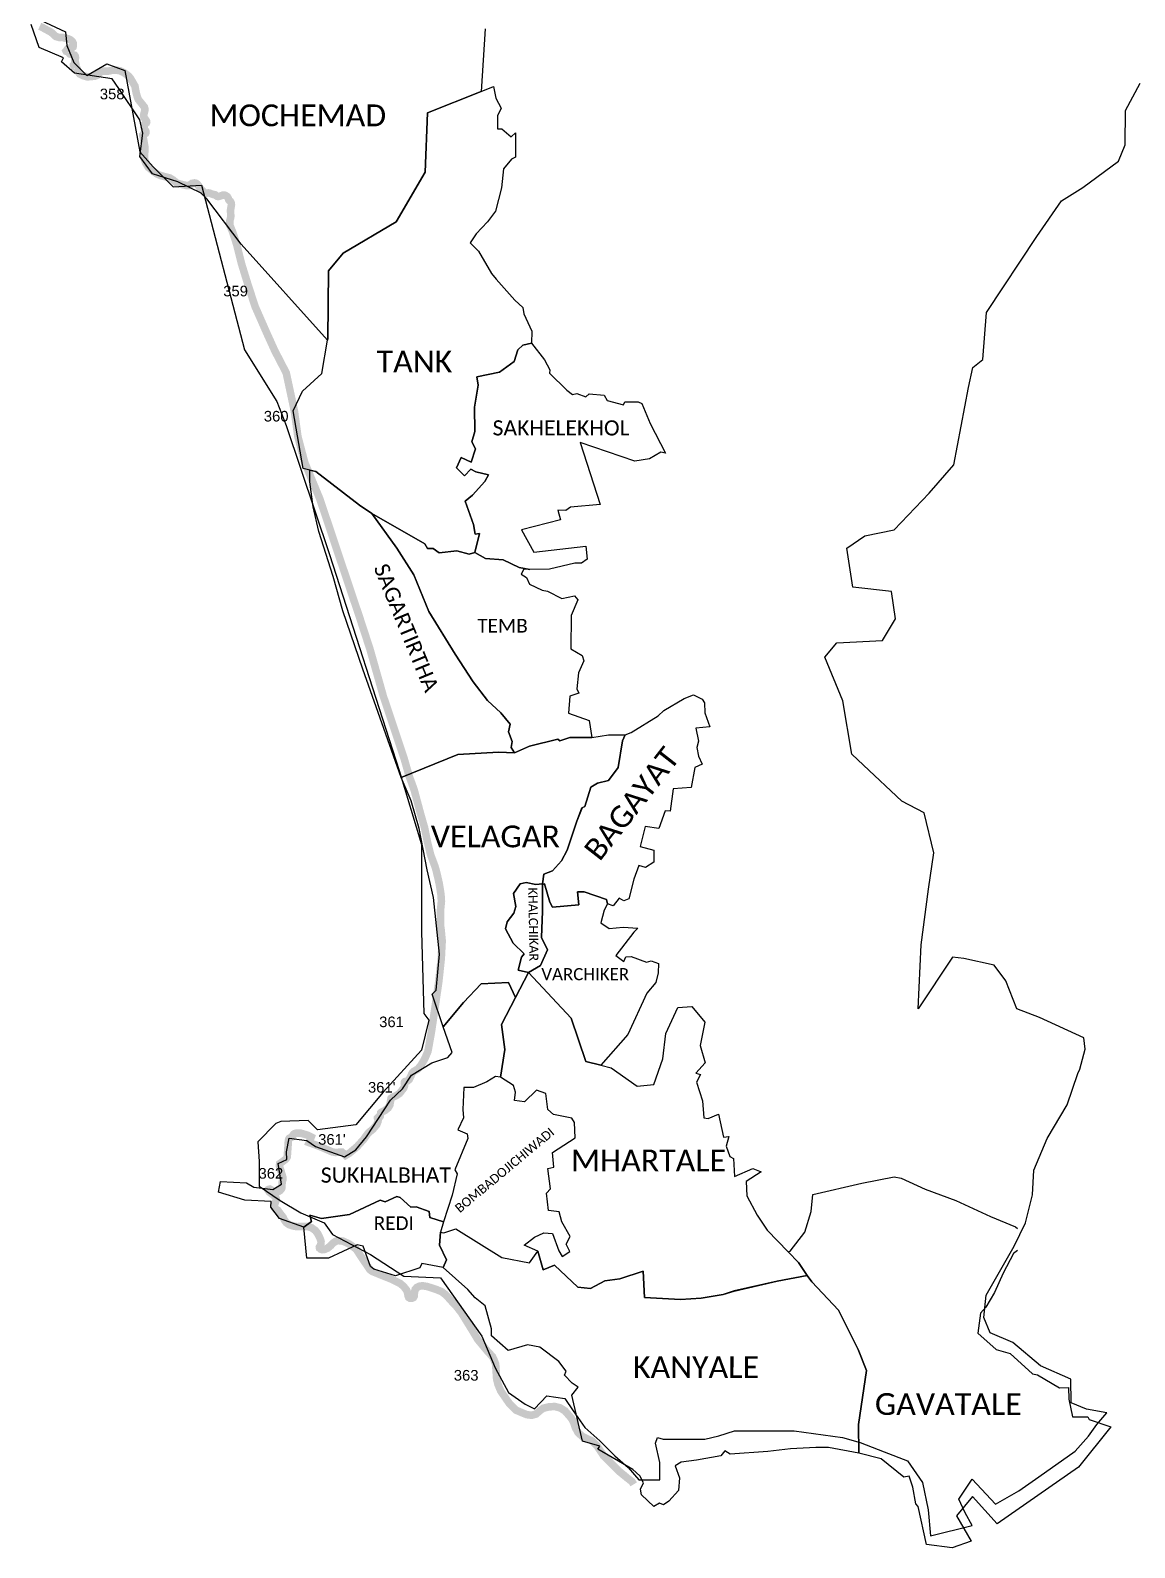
# Model space of a CAD drawing. Header units: metres. Extents: x 0 to 561379, y 0 to 4092696.
# Drawn here: x 354129 to 361423, y 1738813 to 1748829 of the extents above; entities that cross this region are included whole.
import ezdxf

# ---------------------------------------------------------------- set-up
doc = ezdxf.new("R2010")
doc.units = ezdxf.units.M
for name, color, linetype in [('COASTLINE', 5, 'Continuous'), ('NATURALLY PROTECTED', 3, 'Continuous'), ('TALUKA BOUNDRY', 150, 'Continuous'), ('VILLAGE BOUNDRY', 32, 'Continuous'), ('VILLAGE NAME', 1, 'Continuous')]:
    doc.layers.add(name, color=color, linetype=linetype)
doc.styles.get("Standard").update_dxf_attribs({"font": 'arial.ttf'})

msp = doc.modelspace()

# ---------------------------------------------------------------- linework, layer by layer
at = {"color": 3}
msp.add_lwpolyline([(360648, 1740774), (360622, 1740755), (360554, 1740625), (360497, 1740498), (360440, 1740400), (360405, 1740361), (360388, 1740229), (360508, 1740122), (360600, 1740094), (360748, 1739961), (360781, 1739955), (360926, 1739869), (360985, 1739871), (360988, 1739794), (361013, 1739676), (361114, 1739677), (361122, 1739659), (361265, 1739610), (361052, 1739345), (360515, 1738970), (360352, 1739150), (360247, 1739023), (360342, 1738856), (360217, 1738813), (360047, 1738835), (359993, 1739084), (359978, 1739102), (359958, 1739212), (359933, 1739286), (359899, 1739279), (359748, 1739399), (359601, 1739436), (359599, 1739625), (359651, 1739983), (359597, 1740122), (359467, 1740381), (359291, 1740568), (359260, 1740609), (359202, 1740695), (359135, 1740766), (359148, 1740771), (359244, 1740896), (359286, 1741032), (359297, 1741144), (359621, 1741219), (359835, 1741261), (359880, 1741253), (360039, 1741180), (360242, 1741105), (360471, 1741000), (360635, 1740932), (360650, 1740920)], dxfattribs=at)
at = {"layer": 'COASTLINE', "const_width": 50, "flags": 128}
msp.add_lwpolyline([(354191, 1748856), (354209, 1748848), (354234, 1748834), (354262, 1748819), (354273, 1748811), (354280, 1748805), (354288, 1748796), (354298, 1748788), (354320, 1748782), (354326, 1748782), (354332, 1748783), (354350, 1748781), (354380, 1748773), (354393, 1748767), (354402, 1748759), (354408, 1748753), (354412, 1748744), (354412, 1748736), (354413, 1748727), (354411, 1748719), (354407, 1748716), (354403, 1748716), (354397, 1748716), (354394, 1748715), (354391, 1748713), (354388, 1748710), (354386, 1748707), (354383, 1748706), (354379, 1748706), (354375, 1748707), (354374, 1748706), (354373, 1748705), (354372, 1748703), (354372, 1748699), (354371, 1748697), (354368, 1748695), (354366, 1748694), (354366, 1748694), (354365, 1748693), (354366, 1748691), (354369, 1748690), (354376, 1748688), (354380, 1748687), (354383, 1748683), (354387, 1748676), (354390, 1748673), (354398, 1748671), (354414, 1748667), (354421, 1748665), (354425, 1748660), (354427, 1748651), (354426, 1748639), (354423, 1748630), (354422, 1748626), (354423, 1748621), (354427, 1748615), (354428, 1748613), (354429, 1748608), (354429, 1748604), (354426, 1748601), (354423, 1748601), (354418, 1748601), (354416, 1748602), (354414, 1748600), (354414, 1748598), (354415, 1748596), (354422, 1748588), (354429, 1748584), (354436, 1748579), (354439, 1748575), (354440, 1748571), (354443, 1748560), (354447, 1748552), (354455, 1748541), (354477, 1748530), (354505, 1748522), (354528, 1748524), (354539, 1748525), (354554, 1748526), (354569, 1748532), (354577, 1748538), (354585, 1748549), (354595, 1748556), (354611, 1748559), (354623, 1748559), (354640, 1748559), (354659, 1748563), (354674, 1748567), (354691, 1748567), (354722, 1748562), (354747, 1748550), (354765, 1748537), (354780, 1748525), (354791, 1748511), (354810, 1748478), (354820, 1748461), (354823, 1748442), (354828, 1748417), (354835, 1748391), (354842, 1748373), (354851, 1748362), (354866, 1748343), (354882, 1748323), (354885, 1748313), (354885, 1748301), (354881, 1748284), (354877, 1748269), (354879, 1748256), (354890, 1748239), (354896, 1748230), (354897, 1748223), (354895, 1748218), (354889, 1748214), (354882, 1748207), (354881, 1748200), (354880, 1748189), (354883, 1748178), (354886, 1748171), (354891, 1748165), (354893, 1748160), (354893, 1748154), (354891, 1748150), (354884, 1748148), (354876, 1748144), (354872, 1748139), (354872, 1748133), (354874, 1748125), (354880, 1748092), (354886, 1748056), (354884, 1748016), (354882, 1747980), (354891, 1747953), (354908, 1747925), (354936, 1747903), (354965, 1747881), (354991, 1747870), (355049, 1747855), (355071, 1747842), (355093, 1747823), (355115, 1747815), (355159, 1747805), (355174, 1747805), (355184, 1747810), (355197, 1747819), (355204, 1747820), (355213, 1747822), (355223, 1747820), (355231, 1747814), (355241, 1747803), (355248, 1747788), (355261, 1747776), (355272, 1747765), (355278, 1747759), (355283, 1747756), (355291, 1747754), (355304, 1747756), (355314, 1747754), (355335, 1747746), (355343, 1747745), (355348, 1747744), (355354, 1747741), (355359, 1747736), (355364, 1747733), (355370, 1747732), (355379, 1747734), (355388, 1747737), (355397, 1747740), (355402, 1747742), (355409, 1747742), (355418, 1747739), (355430, 1747731), (355436, 1747721), (355440, 1747709), (355444, 1747704), (355450, 1747700), (355453, 1747695), (355456, 1747688), (355457, 1747677), (355454, 1747660), (355451, 1747642), (355453, 1747601), (355451, 1747589), (355446, 1747570), (355448, 1747539), (355464, 1747501), (355493, 1747412), (355523, 1747291), (355564, 1747158), (355613, 1747007), (355689, 1746834), (355743, 1746715), (355819, 1746568), (355873, 1746316), (355896, 1746148), (355941, 1745977), (356041, 1745736), (356154, 1745399), (356301, 1744962), (356371, 1744748), (356426, 1744555), (356460, 1744434), (356525, 1744241), (356597, 1744025), (356630, 1743909), (356663, 1743819), (356705, 1743662), (356733, 1743565), (356750, 1743479), (356773, 1743386), (356798, 1743320), (356808, 1743289), (356823, 1743226), (356830, 1743194), (356841, 1743126), (356844, 1743081), (356838, 1743021), (356838, 1742970), (356839, 1742915), (356849, 1742819), (356843, 1742702), (356827, 1742552), (356779, 1742223), (356755, 1742089), (356733, 1742038), (356708, 1741996), (356688, 1741972), (356661, 1741957), (356651, 1741946), (356641, 1741923), (356631, 1741903), (356620, 1741894), (356613, 1741892), (356604, 1741890), (356600, 1741886), (356599, 1741880), (356600, 1741875), (356601, 1741867), (356600, 1741859), (356595, 1741847), (356568, 1741812), (356546, 1741797), (356522, 1741787), (356512, 1741780), (356508, 1741760), (356503, 1741734), (356492, 1741716), (356471, 1741699), (356446, 1741687), (356443, 1741684), (356442, 1741678), (356441, 1741669), (356440, 1741661), (356437, 1741657), (356431, 1741654), (356424, 1741652), (356422, 1741650), (356422, 1741646), (356424, 1741640), (356426, 1741633), (356425, 1741629), (356424, 1741623), (356416, 1741604), (356391, 1741575), (356364, 1741553), (356350, 1741536), (356332, 1741510), (356288, 1741461), (356236, 1741417), (356211, 1741402), (356187, 1741425), (356180, 1741425), (356163, 1741423), (356143, 1741422), (356122, 1741426), (356053, 1741456), (356033, 1741464), (355970, 1741487), (355984, 1741524), (355964, 1741534), (355954, 1741538), (355911, 1741550), (355890, 1741550), (355879, 1741548), (355873, 1741546), (355868, 1741542), (355864, 1741536), (355862, 1741530), (355858, 1741525), (355852, 1741522), (355845, 1741518), (355839, 1741515), (355836, 1741511), (355833, 1741498), (355831, 1741464), (355829, 1741439), (355827, 1741409), (355825, 1741391), (355816, 1741378), (355801, 1741366), (355787, 1741356), (355776, 1741348), (355774, 1741334), (355778, 1741318), (355783, 1741303), (355792, 1741274), (355797, 1741256), (355797, 1741244), (355793, 1741229), (355791, 1741212), (355791, 1741194), (355788, 1741182), (355778, 1741170), (355766, 1741163), (355753, 1741159), (355742, 1741163), (355720, 1741175), (355711, 1741180), (355706, 1741179), (355702, 1741177), (355701, 1741170), (355708, 1741160), (355730, 1741143), (355746, 1741131), (355752, 1741119), (355752, 1741107), (355744, 1741081), (355740, 1741068), (355742, 1741057), (355750, 1741049), (355765, 1741039), (355770, 1741031), (355779, 1741019), (355784, 1741012), (355797, 1740996), (355805, 1740979), (355819, 1740959), (355838, 1740945), (355866, 1740936), (355892, 1740932), (355930, 1740934), (355959, 1740933), (355986, 1740925), (356011, 1740907), (356028, 1740885), (356041, 1740858), (356047, 1740843), (356049, 1740832), (356048, 1740818), (356043, 1740806), (356038, 1740797), (356039, 1740790), (356047, 1740783), (356057, 1740780), (356074, 1740782), (356093, 1740791), (356113, 1740807), (356130, 1740825), (356147, 1740836), (356163, 1740840), (356195, 1740836), (356235, 1740818), (356281, 1740784), (356320, 1740724), (356351, 1740679), (356371, 1740649), (356386, 1740637), (356522, 1740582), (356573, 1740556), (356595, 1740537), (356614, 1740513), (356619, 1740500), (356625, 1740472), (356628, 1740465), (356638, 1740459), (356648, 1740459), (356659, 1740464), (356664, 1740473), (356666, 1740497), (356671, 1740519), (356682, 1740531), (356699, 1740539), (356719, 1740542), (356750, 1740537), (356814, 1740516), (356847, 1740502), (356875, 1740480), (356913, 1740438), (356944, 1740405), (356976, 1740364), (357013, 1740304), (357050, 1740244), (357084, 1740187), (357115, 1740150), (357149, 1740109), (357182, 1740073), (357193, 1740049), (357202, 1740025), (357206, 1739968), (357209, 1739925), (357218, 1739890), (357236, 1739847), (357291, 1739767), (357336, 1739721), (357381, 1739702), (357408, 1739691), (357440, 1739687), (357469, 1739695), (357494, 1739717), (357516, 1739733), (357551, 1739742), (357592, 1739745), (357628, 1739736), (357660, 1739716), (357702, 1739668), (357716, 1739643), (357729, 1739605), (357746, 1739574), (357772, 1739549), (357811, 1739530), (357839, 1739518), (357873, 1739484), (357916, 1739418), (358017, 1739318), (358073, 1739272), (358103, 1739249), (358114, 1739231)], dxfattribs=at)
at = {"layer": 'NATURALLY PROTECTED', "const_width": 50, "flags": 128}
for points in [[(354345, 1748781), (354380, 1748773), (354393, 1748767), (354403, 1748759), (354408, 1748753), (354412, 1748744), (354412, 1748736), (354413, 1748727), (354411, 1748719), (354407, 1748716), (354403, 1748716), (354397, 1748716), (354394, 1748715), (354391, 1748713), (354388, 1748710), (354386, 1748707), (354383, 1748706), (354379, 1748706), (354375, 1748707), (354374, 1748706), (354373, 1748705), (354372, 1748703), (354372, 1748699), (354371, 1748697), (354368, 1748695), (354366, 1748694), (354366, 1748694), (354365, 1748693), (354366, 1748691), (354369, 1748690), (354376, 1748688), (354380, 1748687), (354383, 1748683), (354387, 1748676), (354390, 1748673)], [(354390, 1748673), (354398, 1748671), (354414, 1748667), (354421, 1748665), (354425, 1748660), (354427, 1748651), (354426, 1748639), (354423, 1748630), (354422, 1748626), (354423, 1748621), (354427, 1748615), (354428, 1748613), (354429, 1748608), (354429, 1748604), (354426, 1748601), (354423, 1748601), (354418, 1748601), (354416, 1748602), (354414, 1748600), (354414, 1748598), (354415, 1748596), (354422, 1748588), (354429, 1748584), (354436, 1748579), (354439, 1748575), (354440, 1748571), (354443, 1748560), (354447, 1748552), (354455, 1748541), (354477, 1748530), (354505, 1748522), (354528, 1748524), (354539, 1748525), (354554, 1748526), (354569, 1748532), (354577, 1748538), (354585, 1748549), (354595, 1748556), (354611, 1748559), (354623, 1748559), (354640, 1748559), (354659, 1748563), (354670, 1748566)], [(354670, 1748566), (354674, 1748567), (354691, 1748567), (354722, 1748562), (354747, 1748550), (354765, 1748537), (354780, 1748525), (354791, 1748511), (354810, 1748478), (354820, 1748461), (354823, 1748442), (354828, 1748417), (354835, 1748391), (354842, 1748373), (354851, 1748362), (354866, 1748343), (354876, 1748330)], [(355287, 1747755), (355291, 1747754), (355304, 1747756), (355314, 1747754), (355335, 1747746), (355343, 1747745), (355348, 1747744), (355354, 1747741), (355359, 1747736), (355364, 1747733), (355370, 1747732), (355379, 1747734), (355388, 1747737), (355397, 1747740), (355402, 1747742), (355409, 1747742), (355418, 1747739), (355430, 1747731), (355436, 1747721), (355440, 1747709), (355444, 1747704), (355450, 1747700), (355453, 1747695), (355456, 1747688), (355457, 1747677), (355454, 1747660), (355451, 1747642), (355453, 1747601), (355451, 1747589), (355446, 1747570), (355448, 1747539), (355464, 1747501), (355493, 1747412), (355523, 1747291), (355564, 1747158), (355613, 1747007), (355689, 1746834), (355743, 1746715), (355747, 1746707)], [(355868, 1746338), (355873, 1746316), (355896, 1746148), (355941, 1745977), (356041, 1745736), (356154, 1745399), (356301, 1744962), (356371, 1744748), (356426, 1744555), (356460, 1744434), (356525, 1744241), (356597, 1744025), (356630, 1743909), (356663, 1743819), (356704, 1743666)], [(356841, 1742902), (356849, 1742819), (356843, 1742702), (356827, 1742552), (356783, 1742251)], [(356721, 1742017), (356708, 1741996), (356688, 1741972), (356661, 1741957), (356651, 1741946), (356641, 1741923), (356631, 1741903), (356620, 1741894), (356613, 1741892), (356604, 1741890), (356600, 1741886), (356599, 1741880), (356600, 1741875), (356601, 1741867), (356600, 1741859), (356595, 1741847), (356568, 1741812), (356546, 1741797), (356522, 1741787), (356512, 1741780), (356508, 1741760), (356503, 1741734), (356492, 1741716), (356471, 1741699), (356446, 1741687), (356443, 1741684), (356442, 1741678), (356441, 1741669), (356440, 1741661), (356437, 1741657), (356431, 1741654), (356424, 1741652), (356422, 1741650), (356422, 1741646), (356424, 1741640), (356426, 1741633), (356425, 1741629), (356424, 1741623), (356416, 1741604), (356391, 1741575), (356372, 1741560)], [(355852, 1741522), (355845, 1741518), (355839, 1741515), (355836, 1741511), (355833, 1741498), (355831, 1741464), (355829, 1741439), (355827, 1741409), (355825, 1741391), (355816, 1741378), (355801, 1741366), (355787, 1741356), (355776, 1741348), (355774, 1741334), (355778, 1741318), (355783, 1741303), (355792, 1741274), (355797, 1741256), (355797, 1741244), (355793, 1741229), (355791, 1741212), (355791, 1741194), (355788, 1741182), (355778, 1741170), (355766, 1741163), (355756, 1741160)], [(356192, 1741420), (356187, 1741425), (356180, 1741425), (356163, 1741423), (356143, 1741422), (356122, 1741426), (356053, 1741456), (356033, 1741464), (355971, 1741487)], [(355746, 1741131), (355752, 1741119), (355752, 1741107), (355744, 1741081), (355740, 1741068), (355742, 1741057), (355750, 1741049), (355765, 1741039), (355770, 1741031), (355779, 1741019), (355784, 1741012), (355797, 1740996), (355805, 1740979), (355819, 1740959), (355838, 1740945), (355866, 1740936), (355892, 1740932)], [(355892, 1740932), (355930, 1740934), (355959, 1740933), (355986, 1740925), (356011, 1740907), (356028, 1740885), (356041, 1740858), (356047, 1740843), (356049, 1740832), (356048, 1740818), (356043, 1740806), (356038, 1740797), (356039, 1740790), (356047, 1740783), (356057, 1740780), (356074, 1740782), (356093, 1740791), (356113, 1740807), (356130, 1740825), (356147, 1740836), (356163, 1740840), (356195, 1740836), (356235, 1740818), (356281, 1740784), (356320, 1740724), (356351, 1740679), (356371, 1740649), (356386, 1740637), (356522, 1740582), (356573, 1740556), (356595, 1740537), (356614, 1740513), (356619, 1740500), (356625, 1740472), (356628, 1740465), (356638, 1740459), (356648, 1740459), (356659, 1740464), (356664, 1740473), (356666, 1740497), (356671, 1740519), (356682, 1740531), (356699, 1740539), (356719, 1740542), (356750, 1740537), (356814, 1740516), (356847, 1740502), (356875, 1740480), (356913, 1740438), (356944, 1740405), (356976, 1740364), (357013, 1740304), (357050, 1740244), (357084, 1740187), (357115, 1740150), (357149, 1740109), (357182, 1740073), (357193, 1740049), (357202, 1740025), (357206, 1739968), (357209, 1739925), (357218, 1739890), (357236, 1739847), (357291, 1739767), (357336, 1739721), (357381, 1739702), (357408, 1739691), (357440, 1739687), (357469, 1739695), (357494, 1739717), (357516, 1739733), (357551, 1739742), (357592, 1739745), (357628, 1739736), (357660, 1739716), (357702, 1739668), (357716, 1739643), (357729, 1739605), (357746, 1739574), (357772, 1739549), (357811, 1739530), (357839, 1739518), (357873, 1739484), (357916, 1739418), (358017, 1739318), (358073, 1739272), (358103, 1739249), (358114, 1739231)]]:
    msp.add_lwpolyline(points, dxfattribs=at)
at = {"layer": 'TALUKA BOUNDRY'}
msp.add_lwpolyline([(354129, 1748928), (354362, 1748820), (354370, 1748730), (354416, 1748616), (354501, 1748531), (354634, 1748609), (354754, 1748565), (354853, 1748027), (354941, 1747928), (355073, 1747797), (355259, 1747808), (355544, 1746721), (355758, 1746380), (355818, 1746221), (356104, 1745370), (356564, 1743943), (356712, 1743454), (356712, 1742878), (356728, 1742340), (356761, 1742296), (356712, 1742098), (356459, 1741819), (356278, 1741605), (356025, 1741572), (355965, 1741632), (355784, 1741627), (355751, 1741612), (355632, 1741493), (355641, 1741363), (355641, 1741199), (355778, 1741105), (355915, 1741023), (356069, 1740957), (356124, 1740880), (356376, 1740748), (356596, 1740605), (356837, 1740594), (357112, 1740210), (357199, 1740001), (357287, 1739837), (357397, 1739760), (357459, 1739729), (357540, 1739815), (357660, 1739798), (357715, 1739716), (357792, 1739606), (357891, 1739518), (357990, 1739419), (358077, 1739342), (358148, 1739260), (358286, 1739260), (358286, 1739375), (358259, 1739502), (358272, 1739541), (358308, 1739529), (358445, 1739529), (358583, 1739529), (358676, 1739551), (358780, 1739584), (358978, 1739584), (359175, 1739584), (359494, 1739540), (359609, 1739507), (359768, 1739446), (359922, 1739386), (360021, 1739243), (360059, 1739062), (360075, 1738892), (360350, 1738960), (360304, 1739044), (360262, 1739133), (360350, 1739265), (360504, 1739100), (360657, 1739188), (360789, 1739281), (361031, 1739451), (361118, 1739550), (361174, 1739626), (361239, 1739704), (361104, 1739728), (361004, 1739769), (361001, 1739925), (360800, 1740014), (360619, 1740167), (360468, 1740232), (360426, 1740332), (360443, 1740480), (360627, 1740803), (360701, 1740958), (360749, 1741142), (360757, 1741305), (360844, 1741513), (360977, 1741736), (361048, 1741943), (361060, 1741971), (361095, 1742103), (361088, 1742179), (360795, 1742312), (360644, 1742369), (360572, 1742554), (360495, 1742658), (360294, 1742703), (360220, 1742712), (359994, 1742369), (360012, 1742793), (360061, 1743160), (360097, 1743400), (360033, 1743664), (359886, 1743741), (359632, 1743978), (359555, 1744051), (359495, 1744403), (359377, 1744692), (359455, 1744787), (359757, 1744801), (359843, 1744945), (359817, 1745125), (359562, 1745154), (359521, 1745410), (359641, 1745493), (359835, 1745532), (360065, 1745775), (360229, 1745961), (360325, 1746472), (360353, 1746604), (360419, 1746656), (360444, 1746967), (360776, 1747469), (360940, 1747704), (361080, 1747791), (361317, 1747965), (361360, 1748073), (361362, 1748301), (361460, 1748480)], dxfattribs=at)
at = {"layer": 'VILLAGE BOUNDRY'}
msp.add_polyline3d([(357133, 1748840, 0), (357107, 1748426, 0), (356753, 1748285, 0), (356737, 1747894, 0), (356546, 1747564, 0), (356196, 1747359, 0), (356099, 1747242, 0), (356094, 1746796, 0), (356092, 1746784, 0), (355521, 1747418, 0), (355295, 1747716, 0), (355258, 1747755, 0), (355104, 1747830, 0), (354936, 1747882, 0), (354852, 1747997, 0), (354871, 1748150, 0), (354852, 1748238, 0), (354714, 1748446, 0), (354669, 1748508, 0), (354420, 1748546, 0), (354335, 1748622, 0), (354349, 1748648, 0), (354187, 1748715, 0), (354135, 1748867, 0)], dxfattribs=at)
for points in [[(357442, 1746844, 0), (357440, 1746765, 0), (357382, 1746751, 0), (357349, 1746720, 0), (357325, 1746644, 0), (357228, 1746573, 0), (357079, 1746541, 0), (357087, 1746487, 0), (357063, 1746341, 0), (357065, 1746181, 0), (357046, 1746112, 0), (357070, 1746067, 0), (357040, 1745978, 0), (356975, 1746010, 0), (356944, 1745942, 0), (356996, 1745888, 0), (357039, 1745933, 0), (357071, 1745914, 0), (357154, 1745895, 0), (357130, 1745851, 0), (357050, 1745761, 0), (357000, 1745721, 0), (357056, 1745567, 0), (357067, 1745503, 0), (357095, 1745508, 0), (357065, 1745382, 0), (357027, 1745371, 0), (356945, 1745394, 0), (356830, 1745380, 0), (356789, 1745408, 0), (356752, 1745408, 0), (356735, 1745439, 0), (356385, 1745639, 0), (356303, 1745695, 0), (356014, 1745916, 0), (355976, 1745925, 0), (355931, 1745936, 0), (355864, 1746317, 0), (355927, 1746447, 0), (356054, 1746564, 0), (356092, 1746784, 0), (356094, 1746796, 0), (356099, 1747242, 0), (356196, 1747359, 0), (356546, 1747564, 0), (356737, 1747894, 0), (356753, 1748285, 0), (357107, 1748426, 0), (357188, 1748458, 0), (357203, 1748382, 0), (357239, 1748316, 0), (357214, 1748264, 0), (357214, 1748178, 0), (357244, 1748179, 0), (357304, 1748126, 0), (357334, 1748152, 0), (357334, 1747993, 0), (357308, 1747979, 0), (357255, 1747914, 0), (357241, 1747789, 0), (357201, 1747635, 0), (357149, 1747566, 0), (357074, 1747486, 0), (357034, 1747427, 0), (357090, 1747371, 0), (357175, 1747225, 0), (357205, 1747186, 0), (357329, 1747048, 0), (357382, 1746999, 0), (357389, 1746958, 0)], [(358323, 1746037, 0), (358294, 1746045, 0), (358219, 1746001, 0), (358121, 1745986, 0), (357760, 1746109, 0), (357892, 1745699, 0), (357696, 1745681, 0), (357666, 1745659, 0), (357613, 1745661, 0), (357631, 1745599, 0), (357373, 1745532, 0), (357454, 1745384, 0), (357798, 1745424, 0), (357806, 1745339, 0), (357769, 1745312, 0), (357726, 1745312, 0), (357558, 1745272, 0), (357429, 1745269, 0), (357358, 1745284, 0), (357252, 1745333, 0), (357135, 1745342, 0), (357065, 1745382, 0), (357095, 1745508, 0), (357067, 1745503, 0), (357056, 1745567, 0), (357000, 1745721, 0), (357050, 1745761, 0), (357130, 1745851, 0), (357154, 1745895, 0), (357071, 1745914, 0), (357039, 1745933, 0), (356996, 1745888, 0), (356944, 1745942, 0), (356975, 1746010, 0), (357040, 1745978, 0), (357070, 1746067, 0), (357046, 1746112, 0), (357065, 1746181, 0), (357063, 1746341, 0), (357087, 1746487, 0), (357079, 1746541, 0), (357228, 1746573, 0), (357325, 1746644, 0), (357349, 1746720, 0), (357382, 1746751, 0), (357440, 1746765, 0), (357524, 1746653, 0), (357561, 1746588, 0), (357559, 1746567, 0), (357672, 1746454, 0), (357709, 1746426, 0), (357739, 1746432, 0), (357799, 1746409, 0), (357821, 1746430, 0), (357920, 1746420, 0), (357938, 1746385, 0), (358046, 1746357, 0), (358055, 1746377, 0), (358144, 1746376, 0), (358168, 1746365, 0), (358222, 1746234, 0)], [(358323, 1746037, 0), (358294, 1746045, 0), (358219, 1746001, 0), (358121, 1745986, 0), (357760, 1746109, 0), (357892, 1745699, 0), (357696, 1745681, 0), (357666, 1745659, 0), (357613, 1745661, 0), (357631, 1745599, 0), (357373, 1745532, 0), (357454, 1745384, 0), (357798, 1745424, 0), (357806, 1745339, 0), (357769, 1745312, 0), (357726, 1745312, 0), (357558, 1745272, 0), (357429, 1745269, 0), (357358, 1745284, 0), (357252, 1745333, 0), (357135, 1745342, 0), (357065, 1745382, 0), (357095, 1745508, 0), (357067, 1745503, 0), (357056, 1745567, 0), (357000, 1745721, 0), (357050, 1745761, 0), (357130, 1745851, 0), (357154, 1745895, 0), (357071, 1745914, 0), (357039, 1745933, 0), (356996, 1745888, 0), (356944, 1745942, 0), (356975, 1746010, 0), (357040, 1745978, 0), (357070, 1746067, 0), (357046, 1746112, 0), (357065, 1746181, 0), (357063, 1746341, 0), (357087, 1746487, 0), (357079, 1746541, 0), (357228, 1746573, 0), (357325, 1746644, 0), (357349, 1746720, 0), (357382, 1746751, 0), (357440, 1746765, 0), (357524, 1746653, 0), (357561, 1746588, 0), (357559, 1746567, 0), (357672, 1746454, 0), (357709, 1746426, 0), (357739, 1746432, 0), (357799, 1746409, 0), (357821, 1746430, 0), (357920, 1746420, 0), (357938, 1746385, 0), (358046, 1746357, 0), (358055, 1746377, 0), (358144, 1746376, 0), (358168, 1746365, 0), (358222, 1746234, 0)], [(357326, 1744060, 0), (357220, 1744064, 0), (356952, 1744048, 0), (356579, 1743896, 0), (356325, 1744612, 0), (356192, 1744997, 0), (356130, 1745224, 0), (356034, 1745521, 0), (355997, 1745684, 0), (355975, 1745849, 0), (355976, 1745925, 0), (356014, 1745916, 0), (356303, 1745695, 0), (356385, 1745639, 0), (356549, 1745410, 0), (356662, 1745235, 0), (356760, 1744993, 0), (356935, 1744711, 0), (357054, 1744529, 0), (357149, 1744405, 0), (357237, 1744324, 0), (357299, 1744249, 0), (357288, 1744199, 0), (357311, 1744135, 0), (357305, 1744095, 0)], [(357838, 1744162, 0), (357693, 1744161, 0), (357626, 1744139, 0), (357612, 1744149, 0), (357426, 1744104, 0), (357326, 1744060, 0), (357305, 1744095, 0), (357311, 1744135, 0), (357288, 1744199, 0), (357299, 1744249, 0), (357237, 1744324, 0), (357149, 1744405, 0), (357054, 1744529, 0), (356935, 1744711, 0), (356760, 1744993, 0), (356662, 1745235, 0), (356549, 1745410, 0), (356385, 1745639, 0), (356735, 1745439, 0), (356752, 1745408, 0), (356789, 1745408, 0), (356830, 1745380, 0), (356945, 1745394, 0), (357027, 1745371, 0), (357065, 1745382, 0), (357135, 1745342, 0), (357252, 1745333, 0), (357358, 1745284, 0), (357429, 1745269, 0), (357388, 1745273, 0), (357370, 1745240, 0), (357405, 1745218, 0), (357426, 1745173, 0), (357509, 1745133, 0), (357545, 1745127, 0), (357640, 1745079, 0), (357724, 1745096, 0), (357745, 1745069, 0), (357701, 1744967, 0), (357698, 1744746, 0), (357773, 1744702, 0), (357785, 1744667, 0), (357750, 1744589, 0), (357738, 1744482, 0), (357752, 1744453, 0), (357692, 1744434, 0), (357683, 1744321, 0), (357820, 1744273, 0)], [(358567, 1743986, 0), (358518, 1743962, 0), (358494, 1743830, 0), (358375, 1743823, 0), (358355, 1743675, 0), (358321, 1743678, 0), (358281, 1743561, 0), (358189, 1743573, 0), (358157, 1743441, 0), (358248, 1743418, 0), (358246, 1743338, 0), (358191, 1743302, 0), (358149, 1743316, 0), (358114, 1743226, 0), (358083, 1743097, 0), (358048, 1743083, 0), (358018, 1743100, 0), (357979, 1743049, 0), (357942, 1743064, 0), (357934, 1743091, 0), (357786, 1743143, 0), (357742, 1743142, 0), (357751, 1743056, 0), (357577, 1743042, 0), (357561, 1743075, 0), (357525, 1743196, 0), (357512, 1743190, 0), (357511, 1743195, 0), (357521, 1743258, 0), (357577, 1743281, 0), (357637, 1743347, 0), (357674, 1743418, 0), (357738, 1743608, 0), (357772, 1743696, 0), (357792, 1743705, 0), (357831, 1743833, 0), (357875, 1743860, 0), (357947, 1743878, 0), (358011, 1743964, 0), (358039, 1744138, 0), (358058, 1744179, 0), (358097, 1744194, 0), (358276, 1744304, 0), (358314, 1744339, 0), (358447, 1744419, 0), (358510, 1744442, 0), (358567, 1744415, 0), (358581, 1744390, 0), (358583, 1744324, 0), (358617, 1744232, 0), (358525, 1744223, 0), (358542, 1744137, 0), (358530, 1744096, 0), (358541, 1744038, 0), (358567, 1743986, 0)], [(358567, 1743986, 0), (358518, 1743962, 0), (358494, 1743830, 0), (358375, 1743823, 0), (358355, 1743675, 0), (358321, 1743678, 0), (358281, 1743561, 0), (358189, 1743573, 0), (358157, 1743441, 0), (358248, 1743418, 0), (358246, 1743338, 0), (358191, 1743302, 0), (358149, 1743316, 0), (358114, 1743226, 0), (358083, 1743097, 0), (358048, 1743083, 0), (358018, 1743100, 0), (357979, 1743049, 0), (357942, 1743064, 0), (357934, 1743091, 0), (357786, 1743143, 0), (357742, 1743142, 0), (357751, 1743056, 0), (357577, 1743042, 0), (357561, 1743075, 0), (357525, 1743196, 0), (357512, 1743190, 0), (357511, 1743195, 0), (357521, 1743258, 0), (357577, 1743281, 0), (357637, 1743347, 0), (357674, 1743418, 0), (357738, 1743608, 0), (357772, 1743696, 0), (357792, 1743705, 0), (357831, 1743833, 0), (357875, 1743860, 0), (357947, 1743878, 0), (358011, 1743964, 0), (358039, 1744138, 0), (358058, 1744179, 0), (358097, 1744194, 0), (358276, 1744304, 0), (358314, 1744339, 0), (358447, 1744419, 0), (358510, 1744442, 0), (358567, 1744415, 0), (358581, 1744390, 0), (358583, 1744324, 0), (358617, 1744232, 0), (358525, 1744223, 0), (358542, 1744137, 0), (358530, 1744096, 0), (358541, 1744038, 0), (358567, 1743986, 0)], [(356810, 1742493, 0), (356831, 1742731, 0), (356792, 1743105, 0), (356751, 1743287, 0), (356697, 1743560, 0), (356645, 1743743, 0), (356579, 1743896, 0), (356952, 1744048, 0), (357220, 1744064, 0), (357326, 1744060, 0), (357426, 1744104, 0), (357612, 1744149, 0), (357626, 1744139, 0), (357693, 1744161, 0), (357838, 1744162, 0), (357947, 1744179, 0), (358058, 1744179, 0), (358039, 1744138, 0), (358011, 1743964, 0), (357947, 1743878, 0), (357875, 1743860, 0), (357831, 1743833, 0), (357792, 1743705, 0), (357773, 1743696, 0), (357738, 1743608, 0), (357674, 1743418, 0), (357637, 1743347, 0), (357577, 1743281, 0), (357521, 1743258, 0), (357511, 1743195, 0), (357468, 1743190, 0), (357404, 1743203, 0), (357364, 1743196, 0), (357321, 1743131, 0), (357336, 1743046, 0), (357322, 1743001, 0), (357278, 1742945, 0), (357268, 1742898, 0), (357319, 1742803, 0), (357391, 1742733, 0), (357374, 1742712, 0), (357352, 1742626, 0), (357420, 1742609, 0), (357333, 1742445, 0), (357288, 1742543, 0), (357107, 1742534, 0), (356990, 1742411, 0), (356855, 1742252, 0), (356782, 1742466, 0)], [(357544, 1742760, 0), (357498, 1742657, 0), (357420, 1742609, 0), (357352, 1742626, 0), (357374, 1742712, 0), (357391, 1742733, 0), (357319, 1742803, 0), (357268, 1742898, 0), (357278, 1742945, 0), (357322, 1743001, 0), (357336, 1743046, 0), (357321, 1743131, 0), (357364, 1743196, 0), (357404, 1743203, 0), (357468, 1743190, 0), (357511, 1743195, 0), (357512, 1743190, 0), (357512, 1743014, 0), (357505, 1742840, 0)], [(357942, 1743064, 0), (357919, 1743021, 0), (357897, 1742938, 0), (357952, 1742900, 0), (358045, 1742909, 0), (358142, 1742903, 0), (358114, 1742877, 0), (357996, 1742721, 0), (358049, 1742683, 0), (358062, 1742714, 0), (358098, 1742715, 0), (358198, 1742677, 0), (358230, 1742687, 0), (358277, 1742670, 0), (358276, 1742608, 0), (358260, 1742544, 0), (358201, 1742474, 0), (358075, 1742200, 0), (357897, 1741998, 0), (357797, 1742023, 0), (357701, 1742308, 0), (357420, 1742609, 0), (357498, 1742657, 0), (357544, 1742760, 0), (357505, 1742841, 0), (357512, 1743014, 0), (357512, 1743190, 0), (357525, 1743196, 0), (357561, 1743075, 0), (357577, 1743042, 0), (357751, 1743056, 0), (357742, 1743142, 0), (357786, 1743143, 0), (357934, 1743091, 0), (357942, 1743064, 0)], [(357942, 1743064, 0), (357919, 1743021, 0), (357897, 1742938, 0), (357952, 1742900, 0), (358045, 1742909, 0), (358142, 1742903, 0), (358114, 1742877, 0), (357996, 1742721, 0), (358049, 1742683, 0), (358062, 1742714, 0), (358098, 1742715, 0), (358198, 1742677, 0), (358230, 1742687, 0), (358277, 1742670, 0), (358276, 1742608, 0), (358260, 1742544, 0), (358201, 1742474, 0), (358075, 1742200, 0), (357897, 1741998, 0), (357797, 1742023, 0), (357701, 1742308, 0), (357420, 1742609, 0), (357498, 1742657, 0), (357544, 1742760, 0), (357505, 1742841, 0), (357512, 1743014, 0), (357512, 1743190, 0), (357525, 1743196, 0), (357561, 1743075, 0), (357577, 1743042, 0), (357751, 1743056, 0), (357742, 1743142, 0), (357786, 1743143, 0), (357934, 1743091, 0), (357942, 1743064, 0)], [(357897, 1741998, 0), (357965, 1741981, 0), (358137, 1741859, 0), (358246, 1741871, 0), (358307, 1742041, 0), (358327, 1742208, 0), (358406, 1742378, 0), (358498, 1742386, 0), (358583, 1742282, 0), (358554, 1742128, 0), (358587, 1742014, 0), (358524, 1741945, 0), (358556, 1741936, 0), (358529, 1741886, 0), (358569, 1741762, 0), (358577, 1741651, 0), (358605, 1741647, 0), (358674, 1741674, 0), (358707, 1741522, 0), (358743, 1741528, 0), (358725, 1741464, 0), (358750, 1741395, 0), (358774, 1741382, 0), (358780, 1741264, 0), (358902, 1741315, 0), (358956, 1741293, 0), (358856, 1741230, 0), (358861, 1741135, 0), (358929, 1741008, 0), (358995, 1740910, 0), (359135, 1740766, 0), (359202, 1740695, 0), (359260, 1740609, 0), (359062, 1740573, 0), (358778, 1740508, 0), (358705, 1740485, 0), (358560, 1740461, 0), (358424, 1740452, 0), (358186, 1740464, 0), (358176, 1740638, 0), (358023, 1740588, 0), (357923, 1740574, 0), (357828, 1740523, 0), (357744, 1740533, 0), (357591, 1740678, 0), (357517, 1740646, 0), (357480, 1740771, 0), (357390, 1740810, 0), (357458, 1740862, 0), (357520, 1740892, 0), (357577, 1740886, 0), (357619, 1740773, 0), (357642, 1740735, 0), (357692, 1740767, 0), (357669, 1740816, 0), (357695, 1740868, 0), (357639, 1740965, 0), (357622, 1741030, 0), (357551, 1741039, 0), (357538, 1741153, 0), (357565, 1741181, 0), (357547, 1741317, 0), (357587, 1741325, 0), (357578, 1741422, 0), (357727, 1741519, 0), (357722, 1741619, 0), (357705, 1741648, 0), (357585, 1741673, 0), (357546, 1741706, 0), (357533, 1741810, 0), (357473, 1741833, 0), (357392, 1741756, 0), (357326, 1741765, 0), (357334, 1741820, 0), (357320, 1741863, 0), (357234, 1741919, 0), (357262, 1742102, 0), (357240, 1742267, 0), (357333, 1742445, 0), (357420, 1742609, 0), (357701, 1742308, 0), (357797, 1742023, 0), (357897, 1741998, 0)], [(355719, 1741099, 0), (355545, 1741107, 0), (355371, 1741160, 0), (355386, 1741230, 0), (355556, 1741222, 0), (355604, 1741192, 0), (355731, 1741177, 0), (355788, 1741212, 0), (355765, 1741349, 0), (355824, 1741376, 0), (355821, 1741425, 0), (355838, 1741517, 0), (355955, 1741501, 0), (356012, 1741461, 0), (356204, 1741394, 0), (356279, 1741440, 0), (356350, 1741524, 0), (356508, 1741766, 0), (356587, 1741842, 0), (356647, 1741931, 0), (356780, 1742013, 0), (356886, 1742049, 0), (356914, 1742081, 0), (356855, 1742252, 0), (356990, 1742411, 0), (357107, 1742534, 0), (357288, 1742543, 0), (357333, 1742445, 0), (357240, 1742267, 0), (357262, 1742102, 0), (357234, 1741919, 0), (357201, 1741924, 0), (357143, 1741889, 0), (357056, 1741851, 0), (356993, 1741850, 0), (356985, 1741705, 0), (356990, 1741651, 0), (356952, 1741571, 0), (357015, 1741544, 0), (357018, 1741513, 0), (356932, 1741308, 0), (356947, 1741280, 0), (356915, 1741141, 0), (356858, 1740965, 0), (356768, 1740993, 0), (356764, 1741032, 0), (356677, 1741064, 0), (356642, 1741060, 0), (356572, 1741124, 0), (356550, 1741131, 0), (356473, 1741096, 0), (356440, 1741108, 0), (356238, 1741013, 0), (356052, 1740985, 0), (355975, 1741008, 0), (355986, 1740966, 0), (355935, 1740928, 0), (355775, 1740985, 0), (355717, 1741060, 0)], [(356877, 1740714, 0), (356855, 1740663, 0), (356715, 1740688, 0), (356701, 1740660, 0), (356540, 1740608, 0), (356398, 1740652, 0), (356375, 1740669, 0), (356328, 1740804, 0), (356287, 1740811, 0), (356099, 1740723, 0), (355955, 1740723, 0), (355935, 1740928, 0), (355986, 1740966, 0), (355975, 1741008, 0), (356052, 1740985, 0), (356238, 1741013, 0), (356440, 1741108, 0), (356473, 1741096, 0), (356550, 1741131, 0), (356572, 1741124, 0), (356642, 1741060, 0), (356677, 1741064, 0), (356764, 1741032, 0), (356768, 1740993, 0), (356858, 1740965, 0), (356838, 1740896, 0), (356832, 1740810, 0)], [(359651, 1739983, 0), (359599, 1739625, 0), (359601, 1739436, 0), (359401, 1739474, 0), (359318, 1739475, 0), (359149, 1739466, 0), (358999, 1739447, 0), (358751, 1739430, 0), (358715, 1739453, 0), (358690, 1739419, 0), (358529, 1739390, 0), (358427, 1739377, 0), (358388, 1739354, 0), (358416, 1739273, 0), (358411, 1739190, 0), (358346, 1739120, 0), (358310, 1739095, 0), (358285, 1739107, 0), (358247, 1739084, 0), (358165, 1739161, 0), (358158, 1739200, 0), (358178, 1739240, 0), (358155, 1739288, 0), (358109, 1739328, 0), (357877, 1739463, 0), (357890, 1739483, 0), (357776, 1739516, 0), (357706, 1739820, 0), (357748, 1739872, 0), (357708, 1739899, 0), (357658, 1739952, 0), (357668, 1739978, 0), (357620, 1740042, 0), (357493, 1740137, 0), (357413, 1740152, 0), (357285, 1740115, 0), (357174, 1740211, 0), (357175, 1740257, 0), (357132, 1740409, 0), (357068, 1740462, 0), (357018, 1740517, 0), (356855, 1740663, 0), (356877, 1740714, 0), (356832, 1740810, 0), (356838, 1740896, 0), (356861, 1740891, 0), (356939, 1740917, 0), (357244, 1740729, 0), (357426, 1740694, 0), (357480, 1740771, 0), (357517, 1740646, 0), (357591, 1740678, 0), (357744, 1740533, 0), (357828, 1740523, 0), (357923, 1740574, 0), (358023, 1740588, 0), (358176, 1740638, 0), (358186, 1740464, 0), (358424, 1740452, 0), (358560, 1740461, 0), (358705, 1740485, 0), (358778, 1740507, 0), (359062, 1740573, 0), (359260, 1740609, 0), (359291, 1740568, 0), (359467, 1740381, 0), (359597, 1740122, 0)]]:
    msp.add_polyline3d(points, close=True, dxfattribs=at)

# ---------------------------------------------------------------- texts
at = {"layer": 'NATURALLY PROTECTED', "char_height": 70, "attachment_point": 1}
for s, width, insert in [('358', 186.67, (354588, 1748444)), ('359', 95.17, (355403, 1747143)), ('360', 95.17, (355671, 1746317)), ('361', 95.17, (356433, 1742319)), ("361'", 95.17, (356359, 1741887)), ("\\pxt1;361'", 70.18, (356030, 1741543)), ('\\pxt1;362', 70.18, (355636, 1741319)), ('363', 363.52, (356926, 1739986))]:
    msp.add_mtext_dynamic_manual_height_columns(s, width=width, gutter_width=1, heights=[0], dxfattribs=dict(at, insert=insert))
at = {"layer": 'VILLAGE NAME', "attachment_point": 1}
for s, width, gutter_width, insert, char_height, rotation in [('{\\fCalibri|b0|i0|c0|p34;MOCHEMAD}', 1418, 718, (355312, 1748340), 143.7, 359.9793), ('{\\fCalibri|b0|i0|c0|p34;TANK}', 1418, 718, (356416, 1746715), 143.7, 359.9793), ('{\\fCalibri|b0|i0|c0|p34;SAKHELEKHOL}', 1418, 718, (357182, 1746255), 100, 359.9793), ('{\\fCalibri|b0|i0|c0|p34;SAGARTIRTHA}', 741.84, 376, (356488, 1745320), 100, 292.3813), ('{\\fCalibri|b0|i0|c0|p34;TEMB}', 889.17, 451, (357081, 1744944), 90.11, 359.9793), ('{\\fCalibri|b0|i0|c0|p34;BAGAYAT}', 1418, 718, (357776, 1743426), 143.7, 52.0216), ('{\\fCalibri|b0|i0|c0|p34;VELAGAR}', 1418, 718, (356774, 1743580), 143.7, 359.9793), ('{\\fCalibri|b0|i0|c0|p34;KHALCHIKAR}', 509.25, 258, (357478, 1743171), 60, 270.8993), ('{\\fCalibri|b0|i0|c0|p34;VARCHIKER}', 1418, 718, (357504, 1742639), 80, 359.9793), ('{\\fCalibri|b0|i0|c0|p34;BOMBADOJICHIWADI}', 621.45, 315, (356927, 1741066), 60, 39.7723), ('{\\fCalibri|b0|i0|c0|p34;MHARTALE}', 1418, 718, (357700, 1741441), 143.7, 359.9793), ('{\\fCalibri|b0|i0|c0|p34;SUKHALBHAT}', 995.21, 504, (356047, 1741323), 100.85, 359.9793), ('{\\fCalibri|b0|i0|c0|p34;REDI}', 884.22, 448, (356397, 1741000), 89.61, 359.9793), ('{\\fCalibri|b0|i0|c0|p34;KANYALE}', 1418, 718, (358109, 1740077), 143.7, 359.9793), ('{\\fCalibri|b0|i0|c0|p34;GAVATALE}', 1418, 718, (359707, 1739833), 143.7, 359.9793)]:
    msp.add_mtext_dynamic_manual_height_columns(s, width=width, gutter_width=gutter_width, heights=[0], dxfattribs=dict(at, insert=insert, char_height=char_height, rotation=rotation))

doc.saveas('drawing.dxf')
